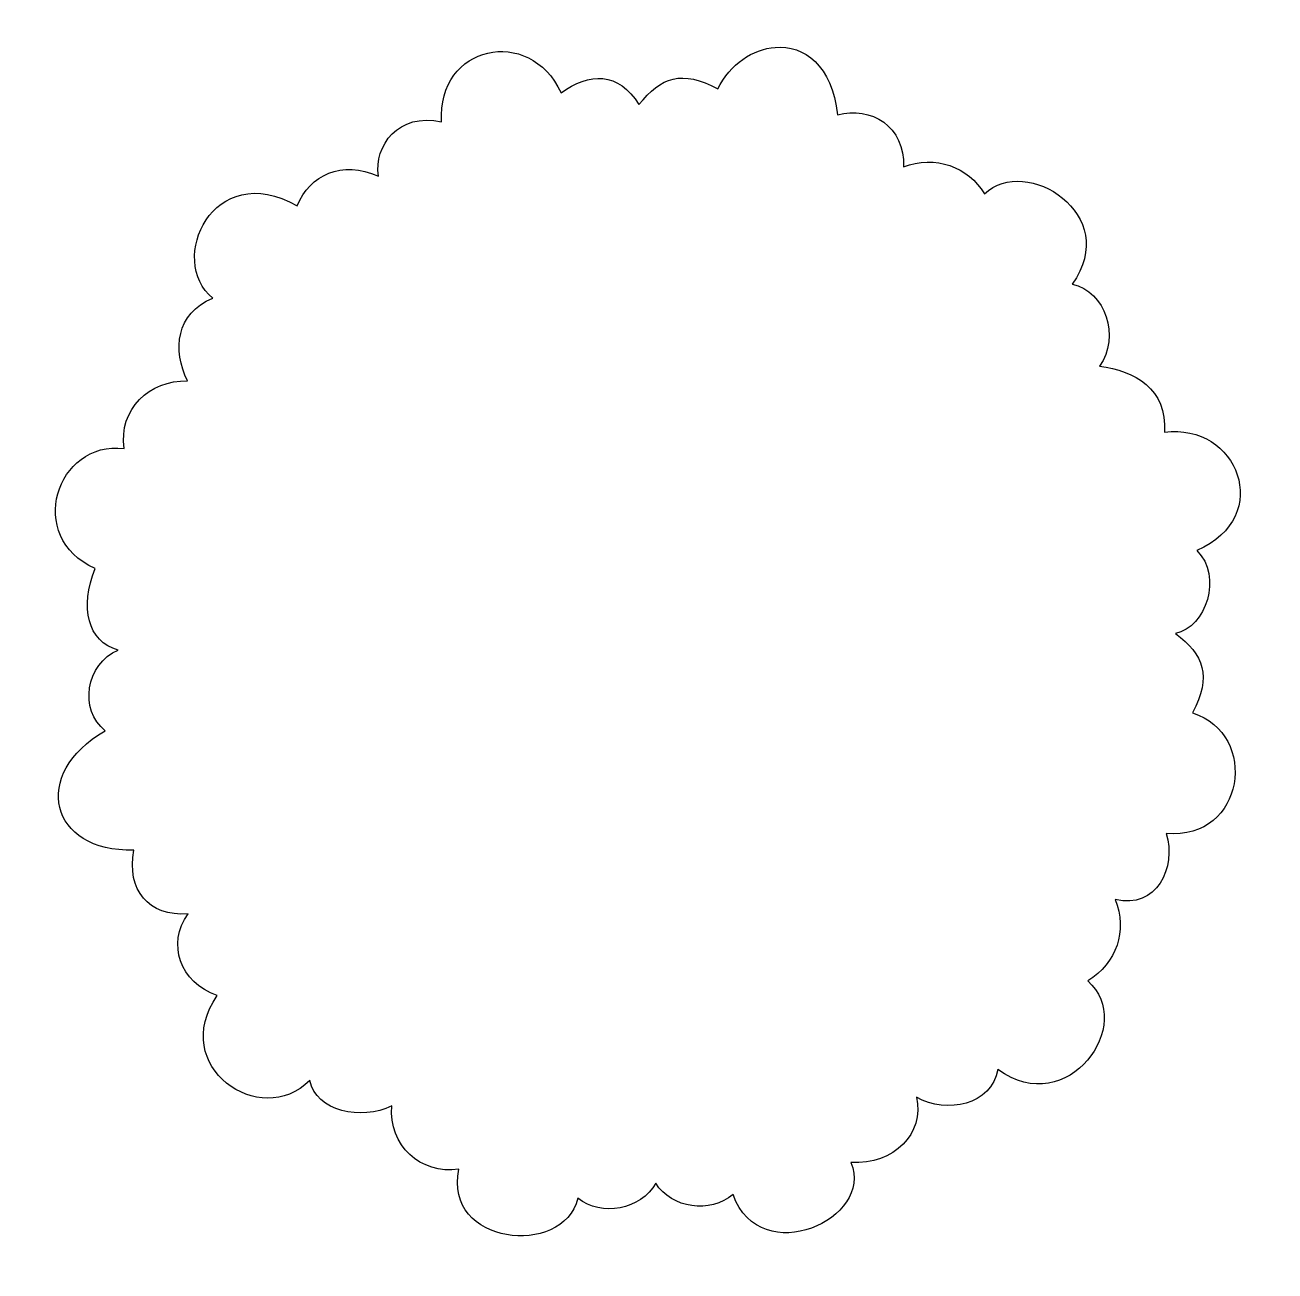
# Model space of a CAD drawing. Header units: centimetres. Extents: x -8.2 to 5.7, y -6.2 to 7.6.
import ezdxf

# ---------------------------------------------------------------- set-up
doc = ezdxf.new("R2010")
doc.units = ezdxf.units.CM
doc.header["$MEASUREMENT"] = 0
doc.layers.add('Layer 1', color=7, linetype='Continuous')

msp = doc.modelspace()

# ---------------------------------------------------------------- linework, layer by layer
at = {"layer": 'Layer 1', "color": 2}
msp.add_open_spline([(0.11342, 7.39431), (-0.13526, 7.37561), (-0.38802, 7.21064), (-0.52265, 6.93226), (-0.52265, 6.93226), (-0.92535, 7.14797), (-1.15034, 7.06789), (-1.39874, 6.75824), (-1.39874, 6.75824), (-1.62399, 7.1292), (-1.95248, 7.11283), (-2.26283, 6.89025), (-2.26283, 6.89025), (-2.61401, 7.64246), (-3.64083, 7.42231), (-3.58897, 6.56622), (-3.58897, 6.56622), (-4.06911, 6.67652), (-4.33905, 6.30118), (-4.29104, 5.96616), (-4.29104, 5.96616), (-4.69727, 6.14457), (-5.05052, 5.97781), (-5.19113, 5.63613), (-5.19113, 5.63613), (-6.12721, 6.16692), (-6.64069, 5.02578), (-6.12723, 4.61002), (-6.12723, 4.61002), (-6.53895, 4.44159), (-6.57494, 4.03565), (-6.40926, 3.69193), (-6.40926, 3.69193), (-6.83052, 3.70303), (-7.17538, 3.37831), (-7.11133, 2.94185), (-7.11133, 2.94185), (-7.86673, 3.03424), (-8.21233, 1.95404), (-7.43536, 1.60971), (-7.43536, 1.60971), (-7.60344, 1.17923), (-7.52063, 0.79695), (-7.17733, 0.70362), (-7.17733, 0.70362), (-7.53781, 0.55878), (-7.61699, 0.03455), (-7.32134, -0.19047), (-7.32134, -0.19047), (-8.15577, -0.67093), (-7.93872, -1.54094), (-7.00331, -1.51661), (-7.00331, -1.51661), (-7.0869, -1.96178), (-6.84152, -2.25199), (-6.40325, -2.22468), (-6.40325, -2.22468), (-6.64188, -2.55322), (-6.49103, -2.98508), (-6.07922, -3.13077), (-6.07922, -3.13077), (-6.62296, -3.91155), (-5.59795, -4.6279), (-5.05311, -4.07287), (-5.05311, -4.07287), (-4.97942, -4.41484), (-4.48347, -4.52372), (-4.14102, -4.3549), (-4.14102, -4.3549), (-4.18128, -4.79125), (-3.81979, -5.12142), (-3.39694, -5.05697), (-3.39694, -5.05697), (-3.57603, -5.89876), (-2.2456, -6.04502), (-2.0768, -5.381), (-2.0768, -5.381), (-1.81427, -5.58825), (-1.37707, -5.50861), (-1.21271, -5.21298), (-1.21271, -5.21298), (-1.03363, -5.49533), (-0.60814, -5.55149), (-0.35462, -5.33899), (-0.35462, -5.33899), (-0.04363, -6.18768), (1.21712, -5.60302), (0.95352, -4.98495), (0.95352, -4.98495), (1.43497, -5.00867), (1.77228, -4.66034), (1.6796, -4.25887), (1.6796, -4.25887), (2.02405, -4.44943), (2.50927, -4.34269), (2.58569, -3.95284), (2.58569, -3.95284), (3.36237, -4.51498), (4.12422, -3.43927), (3.58179, -2.96874), (3.58179, -2.96874), (3.90526, -2.76383), (4.02212, -2.41655), (3.88782, -2.06265), (3.88782, -2.06265), (4.34091, -2.1782), (4.57136, -1.70869), (4.45188, -1.33057), (4.45188, -1.33057), (5.33114, -1.41095), (5.48371, -0.22584), (4.74591, 0.00757), (4.74591, 0.00757), (4.95898, 0.41375), (4.87026, 0.65324), (4.55389, 0.88966), (4.55389, 0.88966), (4.89739, 0.95229), (5.0797, 1.52453), (4.79391, 1.80775), (4.79391, 1.80775), (5.65989, 2.19383), (5.24091, 3.23307), (4.43387, 3.12189), (4.43387, 3.12189), (4.46231, 3.60387), (4.10485, 3.80606), (3.7138, 3.85397), (3.7138, 3.85397), (3.94163, 4.18266), (3.7818, 4.68746), (3.40777, 4.76606), (3.40777, 4.76606), (3.96656, 5.5358), (2.89231, 6.21012), (2.43567, 5.76816), (2.43567, 5.76816), (2.25681, 6.06912), (1.88829, 6.20345), (1.53558, 6.06819), (1.53558, 6.06819), (1.55921, 6.51323), (1.17419, 6.74848), (0.8035, 6.64425), (0.8035, 6.64425), (0.747, 7.19849), (0.43316, 7.41837), (0.11343, 7.39433), (0.11343, 7.39433), (0.11343, 7.39433), (0.11342, 7.39431), (0.11342, 7.39431)], degree=3, knots=[0, 0, 0, 0, 0.02564103, 0.02564103, 0.02564103, 0.02564103, 0.05128205, 0.05128205, 0.05128205, 0.05128205, 0.07692308, 0.07692308, 0.07692308, 0.07692308, 0.1025641, 0.1025641, 0.1025641, 0.1025641, 0.12820513, 0.12820513, 0.12820513, 0.12820513, 0.15384615, 0.15384615, 0.15384615, 0.15384615, 0.17948718, 0.17948718, 0.17948718, 0.17948718, 0.20512821, 0.20512821, 0.20512821, 0.20512821, 0.23076923, 0.23076923, 0.23076923, 0.23076923, 0.25641026, 0.25641026, 0.25641026, 0.25641026, 0.28205128, 0.28205128, 0.28205128, 0.28205128, 0.30769231, 0.30769231, 0.30769231, 0.30769231, 0.33333333, 0.33333333, 0.33333333, 0.33333333, 0.35897436, 0.35897436, 0.35897436, 0.35897436, 0.38461538, 0.38461538, 0.38461538, 0.38461538, 0.41025641, 0.41025641, 0.41025641, 0.41025641, 0.43589744, 0.43589744, 0.43589744, 0.43589744, 0.46153846, 0.46153846, 0.46153846, 0.46153846, 0.48717949, 0.48717949, 0.48717949, 0.48717949, 0.51282051, 0.51282051, 0.51282051, 0.51282051, 0.53846154, 0.53846154, 0.53846154, 0.53846154, 0.56410256, 0.56410256, 0.56410256, 0.56410256, 0.58974359, 0.58974359, 0.58974359, 0.58974359, 0.61538462, 0.61538462, 0.61538462, 0.61538462, 0.64102564, 0.64102564, 0.64102564, 0.64102564, 0.66666667, 0.66666667, 0.66666667, 0.66666667, 0.69230769, 0.69230769, 0.69230769, 0.69230769, 0.71794872, 0.71794872, 0.71794872, 0.71794872, 0.74358974, 0.74358974, 0.74358974, 0.74358974, 0.76923077, 0.76923077, 0.76923077, 0.76923077, 0.79487179, 0.79487179, 0.79487179, 0.79487179, 0.82051282, 0.82051282, 0.82051282, 0.82051282, 0.84615385, 0.84615385, 0.84615385, 0.84615385, 0.87179487, 0.87179487, 0.87179487, 0.87179487, 0.8974359, 0.8974359, 0.8974359, 0.8974359, 0.92307692, 0.92307692, 0.92307692, 0.92307692, 0.94871795, 0.94871795, 0.94871795, 0.94871795, 1, 1, 1, 1], dxfattribs=at)

doc.saveas('drawing.dxf')
